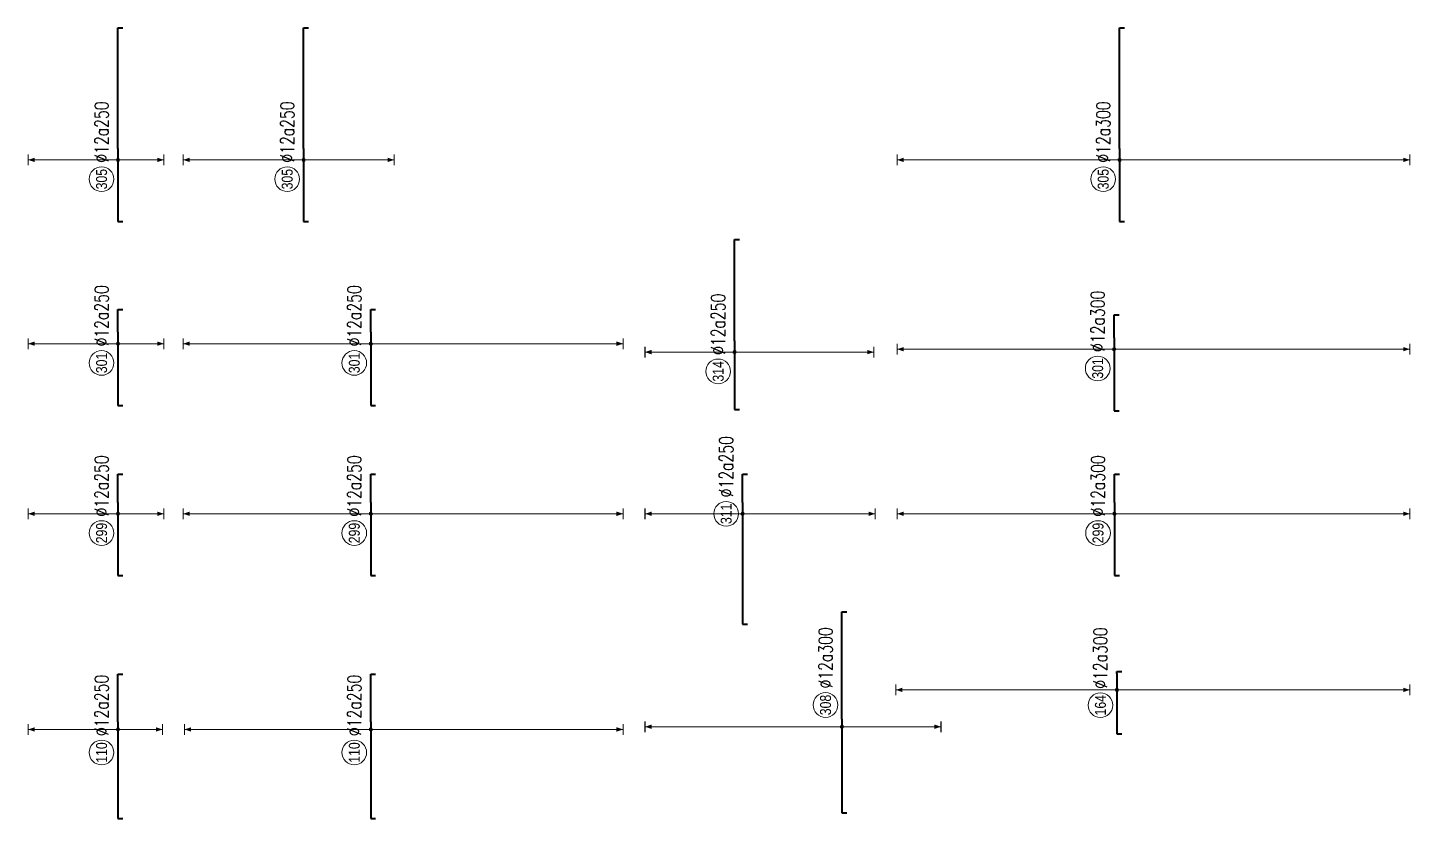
# Model space of a CAD drawing. Header units: millimetres. Extents: x -415354 to 883813, y -531490 to 486716.
# Drawn here: x 3880 to 54320, y -305750 to -276930 of the extents above; entities that cross this region are included whole.
import ezdxf
from ezdxf.enums import TextEntityAlignment as Align

# ---------------------------------------------------------------- set-up
doc = ezdxf.new("R2010")
doc.units = ezdxf.units.MM
doc.header["$MEASUREMENT"] = 0
for name, color, linetype, lineweight in [('NDC_S_DIM', 1, 'Continuous', 15), ('NDC_S_REBAR', 4, 'Continuous', 35), ('NDC_S_VN TEXT', 7, 'Continuous', 20)]:
    doc.layers.add(name, color=color, linetype=linetype, lineweight=lineweight)
doc.styles.add('ARIAL', font='arial.ttf', dxfattribs={"width": 0.8})
doc.styles.add('NDC_EN TXT', font='romans.shx', dxfattribs={"width": 0.8})

# ---------------------------------------------------------------- blocks, each defined once
blk = doc.blocks.new('*U503')
h = blk.add_hatch(color=6)
edge = h.paths.add_edge_path()
edge.add_arc((-2.99, 0), 0.3, 0, 360)
at = {"layer": 'NDC_S_DIM', "color": 8}
for q in [(-2.99, 40.32), (-2.99, -53.43)]:
    blk.add_line((-2.99, 0), q, dxfattribs=at)
for points in [[(-3.99, 40.32, 0.2, 0.2, 0), (-1.99, 40.32, 0, 0, 0)], [(-3.99, -53.43, 0.2, 0.2, 0), (-1.99, -53.43, 0, 0, 0)]]:
    blk.add_lwpolyline(points, format="xyseb", dxfattribs=at)
at = {"layer": 'NDC_S_DIM'}
blk.add_circle((-5.79, 3), 2.25, dxfattribs=at)
at = {"layer": 'NDC_S_DIM', "color": 6}
blk.add_circle((-2.99, 0), 0.3, dxfattribs=at)
at = {"layer": 'NDC_S_DIM', "color": 8}
for points in [[(-3.39, 39.12), (-2.99, 40.32), (-2.59, 39.12)], [(-3.39, -52.23), (-2.99, -53.43), (-2.59, -52.23)]]:
    blk.add_solid(points, dxfattribs=at)
at = {"layer": 'NDC_S_REBAR'}
for p, q in [((0, 0), (-11, 0)), ((-11, 0), (-11, -0.9)), ((0, 0), (0.35, 0)), ((0.35, 0), (0.35, -0.9)), ((-11, -0.9), (-11, -0.9)), ((0.35, -0.9), (0.35, -0.9))]:
    blk.add_line(p, q, dxfattribs=at)
at = {"layer": 'NDC_S_VN TEXT', "style": 'ARIAL', "width": 0.8}
blk.add_attdef('KHT', text='', height=2, dxfattribs=at).set_placement((-5.79, 3), align=Align.MIDDLE_CENTER)
at = {"layer": 'NDC_S_VN TEXT', "color": 3, "style": 'NDC_EN TXT', "width": 0.75}
blk.add_attdef('DKT', (-2.79, 1.75), '', height=2.5, dxfattribs=at)
blk = doc.blocks.new('*U486')
h = blk.add_hatch(color=6)
edge = h.paths.add_edge_path()
edge.add_arc((-1.38, 0), 0.3, 0, 360)
at = {"layer": 'NDC_S_DIM', "color": 8}
for q in [(-1.38, 16.38), (-1.38, -8.12)]:
    blk.add_line((-1.38, 0), q, dxfattribs=at)
for points in [[(-2.38, 16.38, 0.2, 0.2, 0), (-0.38, 16.38, 0, 0, 0)], [(-2.38, -8.12, 0.2, 0.2, 0), (-0.38, -8.12, 0, 0, 0)]]:
    blk.add_lwpolyline(points, format="xyseb", dxfattribs=at)
at = {"layer": 'NDC_S_DIM'}
blk.add_circle((-5.58, 3), 2.25, dxfattribs=at)
at = {"layer": 'NDC_S_DIM', "color": 6}
blk.add_circle((-1.38, 0), 0.3, dxfattribs=at)
at = {"layer": 'NDC_S_DIM', "color": 8}
for points in [[(-1.78, 15.18), (-1.38, 16.38), (-0.98, 15.18)], [(-1.78, -6.92), (-1.38, -8.12), (-0.98, -6.92)]]:
    blk.add_solid(points, dxfattribs=at)
at = {"layer": 'NDC_S_REBAR'}
for p, q in [((0, 0), (-17.58, 0)), ((-17.58, 0), (-17.58, -0.9)), ((0, 0), (8.67, 0)), ((8.67, 0), (8.67, -0.9)), ((-17.58, -0.9), (-17.58, -0.9)), ((8.67, -0.9), (8.67, -0.9))]:
    blk.add_line(p, q, dxfattribs=at)
at = {"layer": 'NDC_S_VN TEXT', "style": 'ARIAL', "width": 0.8}
blk.add_attdef('KHT', text='', height=2, dxfattribs=at).set_placement((-5.58, 3), align=Align.MIDDLE_CENTER)
at = {"layer": 'NDC_S_VN TEXT', "color": 3, "style": 'NDC_EN TXT', "width": 0.75}
blk.add_attdef('DKT', (-2.58, 1.75), '', height=2.5, dxfattribs=at)
blk = doc.blocks.new('*U487')
h = blk.add_hatch(color=6)
edge = h.paths.add_edge_path()
edge.add_arc((-2.07, 0), 0.3, 0, 360)
at = {"layer": 'NDC_S_DIM', "color": 8}
for q in [(-2.07, 16.38), (-2.07, -8.37)]:
    blk.add_line((-2.07, 0), q, dxfattribs=at)
for points in [[(-3.07, 16.38, 0.2, 0.2, 0), (-1.07, 16.38, 0, 0, 0)], [(-3.07, -8.37, 0.2, 0.2, 0), (-1.07, -8.37, 0, 0, 0)]]:
    blk.add_lwpolyline(points, format="xyseb", dxfattribs=at)
at = {"layer": 'NDC_S_DIM'}
blk.add_circle((-5.58, 3), 2.25, dxfattribs=at)
at = {"layer": 'NDC_S_DIM', "color": 6}
blk.add_circle((-2.07, 0), 0.3, dxfattribs=at)
at = {"layer": 'NDC_S_DIM', "color": 8}
for points in [[(-2.47, 15.18), (-2.07, 16.38), (-1.67, 15.18)], [(-2.47, -7.17), (-2.07, -8.37), (-1.67, -7.17)]]:
    blk.add_solid(points, dxfattribs=at)
at = {"layer": 'NDC_S_REBAR'}
for p, q in [((0, 0), (-13.33, 0)), ((-13.33, 0), (-13.33, -0.9)), ((0, 0), (5.17, 0)), ((5.17, 0), (5.17, -0.9)), ((-13.33, -0.9), (-13.33, -0.9)), ((5.17, -0.9), (5.17, -0.9))]:
    blk.add_line(p, q, dxfattribs=at)
at = {"layer": 'NDC_S_VN TEXT', "style": 'ARIAL', "width": 0.8}
blk.add_attdef('KHT', text='', height=2, dxfattribs=at).set_placement((-5.58, 3), align=Align.MIDDLE_CENTER)
at = {"layer": 'NDC_S_VN TEXT', "color": 3, "style": 'NDC_EN TXT', "width": 0.75}
blk.add_attdef('DKT', (-2.58, 1.75), '', height=2.5, dxfattribs=at)
blk = doc.blocks.new('*U488')
h = blk.add_hatch(color=6)
edge = h.paths.add_edge_path()
edge.add_arc((-2.07, 0), 0.3, 0, 360)
at = {"layer": 'NDC_S_DIM', "color": 8}
for q in [(-2.07, 16.38), (-2.07, -8.37)]:
    blk.add_line((-2.07, 0), q, dxfattribs=at)
for points in [[(-3.07, 16.38, 0.2, 0.2, 0), (-1.07, 16.38, 0, 0, 0)], [(-3.07, -8.37, 0.2, 0.2, 0), (-1.07, -8.37, 0, 0, 0)]]:
    blk.add_lwpolyline(points, format="xyseb", dxfattribs=at)
at = {"layer": 'NDC_S_DIM'}
blk.add_circle((-5.58, 3), 2.25, dxfattribs=at)
at = {"layer": 'NDC_S_DIM', "color": 6}
blk.add_circle((-2.07, 0), 0.3, dxfattribs=at)
at = {"layer": 'NDC_S_DIM', "color": 8}
for points in [[(-2.47, 15.18), (-2.07, 16.38), (-1.67, 15.18)], [(-2.47, -7.17), (-2.07, -8.37), (-1.67, -7.17)]]:
    blk.add_solid(points, dxfattribs=at)
at = {"layer": 'NDC_S_REBAR'}
for p, q in [((0, 0), (-13.33, 0)), ((-13.33, 0), (-13.33, -0.9)), ((0, 0), (4.17, 0)), ((4.17, 0), (4.17, -0.9)), ((-13.33, -0.9), (-13.33, -0.9)), ((4.17, -0.9), (4.17, -0.9))]:
    blk.add_line(p, q, dxfattribs=at)
at = {"layer": 'NDC_S_VN TEXT', "style": 'ARIAL', "width": 0.8}
blk.add_attdef('KHT', text='', height=2, dxfattribs=at).set_placement((-5.58, 3), align=Align.MIDDLE_CENTER)
at = {"layer": 'NDC_S_VN TEXT', "color": 3, "style": 'NDC_EN TXT', "width": 0.75}
blk.add_attdef('DKT', (-2.58, 1.75), '', height=2.5, dxfattribs=at)
blk = doc.blocks.new('*U489')
h = blk.add_hatch(color=6)
edge = h.paths.add_edge_path()
edge.add_arc((-2.07, 0), 0.3, 0, 360)
at = {"layer": 'NDC_S_DIM', "color": 8}
for q in [(-2.07, 16.38), (-2.07, -8.37)]:
    blk.add_line((-2.07, 0), q, dxfattribs=at)
for points in [[(-3.07, 16.38, 0.2, 0.2, 0), (-1.07, 16.38, 0, 0, 0)], [(-3.07, -8.37, 0.2, 0.2, 0), (-1.07, -8.37, 0, 0, 0)]]:
    blk.add_lwpolyline(points, format="xyseb", dxfattribs=at)
at = {"layer": 'NDC_S_DIM'}
blk.add_circle((-5.58, 3), 2.25, dxfattribs=at)
at = {"layer": 'NDC_S_DIM', "color": 6}
blk.add_circle((-2.07, 0), 0.3, dxfattribs=at)
at = {"layer": 'NDC_S_DIM', "color": 8}
for points in [[(-2.47, 15.18), (-2.07, 16.38), (-1.67, 15.18)], [(-2.47, -7.17), (-2.07, -8.37), (-1.67, -7.17)]]:
    blk.add_solid(points, dxfattribs=at)
at = {"layer": 'NDC_S_REBAR'}
for p, q in [((0, 0), (-13.33, 0)), ((-13.33, 0), (-13.33, -0.9)), ((0, 0), (22.02, 0)), ((22.02, 0), (22.02, -0.9)), ((-13.33, -0.9), (-13.33, -0.9)), ((22.02, -0.9), (22.02, -0.9))]:
    blk.add_line(p, q, dxfattribs=at)
at = {"layer": 'NDC_S_VN TEXT', "style": 'ARIAL', "width": 0.8}
blk.add_attdef('KHT', text='', height=2, dxfattribs=at).set_placement((-5.58, 3), align=Align.MIDDLE_CENTER)
at = {"layer": 'NDC_S_VN TEXT', "color": 3, "style": 'NDC_EN TXT', "width": 0.75}
blk.add_attdef('DKT', (-2.58, 1.75), '', height=2.5, dxfattribs=at)
blk = doc.blocks.new('*U492')
h = blk.add_hatch(color=6)
edge = h.paths.add_edge_path()
edge.add_arc((-1.38, 0), 0.3, 0, 360)
at = {"layer": 'NDC_S_DIM', "color": 8}
for q in [(-1.38, 33.97), (-1.38, -46.03)]:
    blk.add_line((-1.38, 0), q, dxfattribs=at)
for points in [[(-2.38, 33.97, 0.2, 0.2, 0), (-0.38, 33.97, 0, 0, 0)], [(-2.38, -46.03, 0.2, 0.2, 0), (-0.38, -46.03, 0, 0, 0)]]:
    blk.add_lwpolyline(points, format="xyseb", dxfattribs=at)
at = {"layer": 'NDC_S_DIM'}
blk.add_circle((-5.58, 3), 2.25, dxfattribs=at)
at = {"layer": 'NDC_S_DIM', "color": 6}
blk.add_circle((-1.38, 0), 0.3, dxfattribs=at)
at = {"layer": 'NDC_S_DIM', "color": 8}
for points in [[(-1.78, 32.77), (-1.38, 33.97), (-0.98, 32.77)], [(-1.78, -44.83), (-1.38, -46.03), (-0.98, -44.83)]]:
    blk.add_solid(points, dxfattribs=at)
at = {"layer": 'NDC_S_REBAR'}
for p, q in [((0, 0), (-17.58, 0)), ((-17.58, 0), (-17.58, -0.9)), ((0, 0), (8.67, 0)), ((8.67, 0), (8.67, -0.9)), ((-17.58, -0.9), (-17.58, -0.9)), ((8.67, -0.9), (8.67, -0.9))]:
    blk.add_line(p, q, dxfattribs=at)
at = {"layer": 'NDC_S_VN TEXT', "style": 'ARIAL', "width": 0.8}
blk.add_attdef('KHT', text='', height=2, dxfattribs=at).set_placement((-5.58, 3), align=Align.MIDDLE_CENTER)
at = {"layer": 'NDC_S_VN TEXT', "color": 3, "style": 'NDC_EN TXT', "width": 0.75}
blk.add_attdef('DKT', (-2.58, 1.75), '', height=2.5, dxfattribs=at)
blk = doc.blocks.new('*U493')
h = blk.add_hatch(color=6)
edge = h.paths.add_edge_path()
edge.add_arc((-2.07, 0), 0.3, 0, 360)
at = {"layer": 'NDC_S_DIM', "color": 8}
for q in [(-2.07, 34.22), (-2.07, -46.03)]:
    blk.add_line((-2.07, 0), q, dxfattribs=at)
for points in [[(-3.07, 34.22, 0.2, 0.2, 0), (-1.07, 34.22, 0, 0, 0)], [(-3.07, -46.03, 0.2, 0.2, 0), (-1.07, -46.03, 0, 0, 0)]]:
    blk.add_lwpolyline(points, format="xyseb", dxfattribs=at)
at = {"layer": 'NDC_S_DIM'}
blk.add_circle((-5.58, 3), 2.25, dxfattribs=at)
at = {"layer": 'NDC_S_DIM', "color": 6}
blk.add_circle((-2.07, 0), 0.3, dxfattribs=at)
at = {"layer": 'NDC_S_DIM', "color": 8}
for points in [[(-2.47, 33.02), (-2.07, 34.22), (-1.67, 33.02)], [(-2.47, -44.83), (-2.07, -46.03), (-1.67, -44.83)]]:
    blk.add_solid(points, dxfattribs=at)
at = {"layer": 'NDC_S_REBAR'}
for p, q in [((0, 0), (-13.33, 0)), ((-13.33, 0), (-13.33, -0.9)), ((0, 0), (5.17, 0)), ((5.17, 0), (5.17, -0.9)), ((-13.33, -0.9), (-13.33, -0.9)), ((5.17, -0.9), (5.17, -0.9))]:
    blk.add_line(p, q, dxfattribs=at)
at = {"layer": 'NDC_S_VN TEXT', "style": 'ARIAL', "width": 0.8}
blk.add_attdef('KHT', text='', height=2, dxfattribs=at).set_placement((-5.58, 3), align=Align.MIDDLE_CENTER)
at = {"layer": 'NDC_S_VN TEXT', "color": 3, "style": 'NDC_EN TXT', "width": 0.75}
blk.add_attdef('DKT', (-2.58, 1.75), '', height=2.5, dxfattribs=at)
blk = doc.blocks.new('*U494')
h = blk.add_hatch(color=6)
edge = h.paths.add_edge_path()
edge.add_arc((-2.07, 0), 0.3, 0, 360)
at = {"layer": 'NDC_S_DIM', "color": 8}
for q in [(-2.07, 34.22), (-2.07, -46.03)]:
    blk.add_line((-2.07, 0), q, dxfattribs=at)
for points in [[(-3.07, 34.22, 0.2, 0.2, 0), (-1.07, 34.22, 0, 0, 0)], [(-3.07, -46.03, 0.2, 0.2, 0), (-1.07, -46.03, 0, 0, 0)]]:
    blk.add_lwpolyline(points, format="xyseb", dxfattribs=at)
at = {"layer": 'NDC_S_DIM'}
blk.add_circle((-5.58, 3), 2.25, dxfattribs=at)
at = {"layer": 'NDC_S_DIM', "color": 6}
blk.add_circle((-2.07, 0), 0.3, dxfattribs=at)
at = {"layer": 'NDC_S_DIM', "color": 8}
for points in [[(-2.47, 33.02), (-2.07, 34.22), (-1.67, 33.02)], [(-2.47, -44.83), (-2.07, -46.03), (-1.67, -44.83)]]:
    blk.add_solid(points, dxfattribs=at)
at = {"layer": 'NDC_S_REBAR'}
for p, q in [((0, 0), (-13.33, 0)), ((-13.33, 0), (-13.33, -0.9)), ((0, 0), (4.17, 0)), ((4.17, 0), (4.17, -0.9)), ((-13.33, -0.9), (-13.33, -0.9)), ((4.17, -0.9), (4.17, -0.9))]:
    blk.add_line(p, q, dxfattribs=at)
at = {"layer": 'NDC_S_VN TEXT', "style": 'ARIAL', "width": 0.8}
blk.add_attdef('KHT', text='', height=2, dxfattribs=at).set_placement((-5.58, 3), align=Align.MIDDLE_CENTER)
at = {"layer": 'NDC_S_VN TEXT', "color": 3, "style": 'NDC_EN TXT', "width": 0.75}
blk.add_attdef('DKT', (-2.58, 1.75), '', height=2.5, dxfattribs=at)
blk = doc.blocks.new('*U495')
h = blk.add_hatch(color=6)
edge = h.paths.add_edge_path()
edge.add_arc((-2.07, 0), 0.3, 0, 360)
at = {"layer": 'NDC_S_DIM', "color": 8}
for q in [(-2.07, 21.99), (-2.07, -16.51)]:
    blk.add_line((-2.07, 0), q, dxfattribs=at)
for points in [[(-3.07, 21.99, 0.2, 0.2, 0), (-1.07, 21.99, 0, 0, 0)], [(-3.07, -16.51, 0.2, 0.2, 0), (-1.07, -16.51, 0, 0, 0)]]:
    blk.add_lwpolyline(points, format="xyseb", dxfattribs=at)
at = {"layer": 'NDC_S_DIM'}
blk.add_circle((-5.58, 3), 2.25, dxfattribs=at)
at = {"layer": 'NDC_S_DIM', "color": 6}
blk.add_circle((-2.07, 0), 0.3, dxfattribs=at)
at = {"layer": 'NDC_S_DIM', "color": 8}
for points in [[(-2.47, 20.79), (-2.07, 21.99), (-1.67, 20.79)], [(-2.47, -15.31), (-2.07, -16.51), (-1.67, -15.31)]]:
    blk.add_solid(points, dxfattribs=at)
at = {"layer": 'NDC_S_REBAR'}
for p, q in [((0, 0), (-13.33, 0)), ((-13.33, 0), (-13.33, -0.9)), ((0, 0), (22.02, 0)), ((22.02, 0), (22.02, -0.9)), ((-13.33, -0.9), (-13.33, -0.9)), ((22.02, -0.9), (22.02, -0.9))]:
    blk.add_line(p, q, dxfattribs=at)
at = {"layer": 'NDC_S_VN TEXT', "style": 'ARIAL', "width": 0.8}
blk.add_attdef('KHT', text='', height=2, dxfattribs=at).set_placement((-5.58, 3), align=Align.MIDDLE_CENTER)
at = {"layer": 'NDC_S_VN TEXT', "color": 3, "style": 'NDC_EN TXT', "width": 0.75}
blk.add_attdef('DKT', (-2.58, 1.75), '', height=2.5, dxfattribs=at)
blk = doc.blocks.new('*U499')
h = blk.add_hatch(color=6)
edge = h.paths.add_edge_path()
edge.add_arc((-2.07, 0), 0.3, 0, 360)
at = {"layer": 'NDC_S_DIM', "color": 8}
for q in [(-2.07, 17.8), (-2.07, -24.2)]:
    blk.add_line((-2.07, 0), q, dxfattribs=at)
for points in [[(-3.07, 17.8, 0.2, 0.2, 0), (-1.07, 17.8, 0, 0, 0)], [(-3.07, -24.2, 0.2, 0.2, 0), (-1.07, -24.2, 0, 0, 0)]]:
    blk.add_lwpolyline(points, format="xyseb", dxfattribs=at)
at = {"layer": 'NDC_S_DIM'}
blk.add_circle((-2.07, 3), 2.25, dxfattribs=at)
at = {"layer": 'NDC_S_DIM', "color": 6}
blk.add_circle((-2.07, 0), 0.3, dxfattribs=at)
at = {"layer": 'NDC_S_DIM', "color": 8}
for points in [[(-2.47, 16.6), (-2.07, 17.8), (-1.67, 16.6)], [(-2.47, -23), (-2.07, -24.2), (-1.67, -23)]]:
    blk.add_solid(points, dxfattribs=at)
at = {"layer": 'NDC_S_REBAR'}
for p, q in [((0, 0), (-22.17, 0)), ((-22.17, 0), (-22.17, -0.9)), ((0, 0), (5.17, 0)), ((5.17, 0), (5.17, -0.9)), ((-22.17, -0.9), (-22.17, -0.9)), ((5.17, -0.9), (5.17, -0.9))]:
    blk.add_line(p, q, dxfattribs=at)
at = {"layer": 'NDC_S_VN TEXT', "style": 'ARIAL', "width": 0.8}
blk.add_attdef('KHT', text='', height=2, dxfattribs=at).set_placement((-2.07, 3), align=Align.MIDDLE_CENTER)
at = {"layer": 'NDC_S_VN TEXT', "color": 3, "style": 'NDC_EN TXT', "width": 0.75}
blk.add_attdef('DKT', (0.93, 1.75), '', height=2.5, dxfattribs=at)
blk = doc.blocks.new('*U500')
h = blk.add_hatch(color=6)
edge = h.paths.add_edge_path()
edge.add_arc((-2.07, 0), 0.3, 0, 360)
at = {"layer": 'NDC_S_DIM', "color": 8}
for q in [(-2.07, 16.35), (-2.07, -25.4)]:
    blk.add_line((-2.07, 0), q, dxfattribs=at)
for points in [[(-3.07, 16.35, 0.2, 0.2, 0), (-1.07, 16.35, 0, 0, 0)], [(-3.07, -25.4, 0.2, 0.2, 0), (-1.07, -25.4, 0, 0, 0)]]:
    blk.add_lwpolyline(points, format="xyseb", dxfattribs=at)
at = {"layer": 'NDC_S_DIM'}
blk.add_circle((-5.58, 3), 2.25, dxfattribs=at)
at = {"layer": 'NDC_S_DIM', "color": 6}
blk.add_circle((-2.07, 0), 0.3, dxfattribs=at)
at = {"layer": 'NDC_S_DIM', "color": 8}
for points in [[(-2.47, 15.15), (-2.07, 16.35), (-1.67, 15.15)], [(-2.47, -24.2), (-2.07, -25.4), (-1.67, -24.2)]]:
    blk.add_solid(points, dxfattribs=at)
at = {"layer": 'NDC_S_REBAR'}
for p, q in [((0, 0), (-12.52, 0)), ((-12.52, 0), (-12.52, -0.9)), ((0, 0), (18.46, 0)), ((18.46, 0), (18.46, -0.9)), ((-12.52, -0.9), (-12.52, -0.9)), ((18.46, -0.9), (18.46, -0.9))]:
    blk.add_line(p, q, dxfattribs=at)
at = {"layer": 'NDC_S_VN TEXT', "style": 'ARIAL', "width": 0.8}
blk.add_attdef('KHT', text='', height=2, dxfattribs=at).set_placement((-5.58, 3), align=Align.MIDDLE_CENTER)
at = {"layer": 'NDC_S_VN TEXT', "color": 3, "style": 'NDC_EN TXT', "width": 0.75}
blk.add_attdef('DKT', (-2.58, 1.75), '', height=2.5, dxfattribs=at)
blk = doc.blocks.new('*U1073')
h = blk.add_hatch(color=6)
edge = h.paths.add_edge_path()
edge.add_arc((-1.38, 0), 0.3, 0, 360)
at = {"layer": 'NDC_S_DIM', "color": 8}
for q in [(-1.38, 35.93), (-1.38, -18.07)]:
    blk.add_line((-1.38, 0), q, dxfattribs=at)
for points in [[(-2.38, 35.93, 0.2, 0.2, 0), (-0.38, 35.93, 0, 0, 0)], [(-2.38, -18.07, 0.2, 0.2, 0), (-0.38, -18.07, 0, 0, 0)]]:
    blk.add_lwpolyline(points, format="xyseb", dxfattribs=at)
at = {"layer": 'NDC_S_DIM'}
blk.add_circle((2.58, 3), 2.25, dxfattribs=at)
at = {"layer": 'NDC_S_DIM', "color": 6}
blk.add_circle((-1.38, 0), 0.3, dxfattribs=at)
at = {"layer": 'NDC_S_DIM', "color": 8}
for points in [[(-1.78, 34.73), (-1.38, 35.93), (-0.98, 34.73)], [(-1.78, -16.87), (-1.38, -18.07), (-0.98, -16.87)]]:
    blk.add_solid(points, dxfattribs=at)
at = {"layer": 'NDC_S_REBAR'}
for p, q in [((0, 0), (-17.08, 0)), ((-17.08, 0), (-17.08, -0.9)), ((0, 0), (19.53, 0)), ((19.53, 0), (19.53, -0.9)), ((-17.08, -0.9), (-17.08, -0.9)), ((19.53, -0.9), (19.53, -0.9))]:
    blk.add_line(p, q, dxfattribs=at)
at = {"layer": 'NDC_S_VN TEXT', "style": 'ARIAL', "width": 0.8}
blk.add_attdef('KHT', text='', height=2, dxfattribs=at).set_placement((2.58, 3), align=Align.MIDDLE_CENTER)
at = {"layer": 'NDC_S_VN TEXT', "color": 3, "style": 'NDC_EN TXT', "width": 0.75}
blk.add_attdef('DKT', (5.58, 1.75), '', height=2.5, dxfattribs=at)
blk = doc.blocks.new('*U509')
h = blk.add_hatch(color=6)
edge = h.paths.add_edge_path()
edge.add_arc((-2.07, 0), 0.3, 0, 360)
at = {"layer": 'NDC_S_DIM', "color": 8}
for q in [(-2.07, 40.58), (-2.07, -52.92)]:
    blk.add_line((-2.07, 0), q, dxfattribs=at)
for points in [[(-3.07, 40.58, 0.2, 0.2, 0), (-1.07, 40.58, 0, 0, 0)], [(-3.07, -52.92, 0.2, 0.2, 0), (-1.07, -52.92, 0, 0, 0)]]:
    blk.add_lwpolyline(points, format="xyseb", dxfattribs=at)
at = {"layer": 'NDC_S_DIM'}
blk.add_circle((-5.58, 3), 2.25, dxfattribs=at)
at = {"layer": 'NDC_S_DIM', "color": 6}
blk.add_circle((-2.07, 0), 0.3, dxfattribs=at)
at = {"layer": 'NDC_S_DIM', "color": 8}
for points in [[(-2.47, 39.38), (-2.07, 40.58), (-1.67, 39.38)], [(-2.47, -51.72), (-2.07, -52.92), (-1.67, -51.72)]]:
    blk.add_solid(points, dxfattribs=at)
at = {"layer": 'NDC_S_REBAR'}
for p, q in [((0, 0), (-13.33, 0)), ((-13.33, 0), (-13.33, -0.9)), ((0, 0), (22.02, 0)), ((22.02, 0), (22.02, -0.9)), ((-13.33, -0.9), (-13.33, -0.9)), ((22.02, -0.9), (22.02, -0.9))]:
    blk.add_line(p, q, dxfattribs=at)
at = {"layer": 'NDC_S_VN TEXT', "style": 'ARIAL', "width": 0.8}
blk.add_attdef('KHT', text='', height=2, dxfattribs=at).set_placement((-5.58, 3), align=Align.MIDDLE_CENTER)
at = {"layer": 'NDC_S_VN TEXT', "color": 3, "style": 'NDC_EN TXT', "width": 0.75}
blk.add_attdef('DKT', (-2.58, 1.75), '', height=2.5, dxfattribs=at)
blk = doc.blocks.new('*U510')
h = blk.add_hatch(color=6)
edge = h.paths.add_edge_path()
edge.add_arc((-2.07, 0), 0.3, 0, 360)
at = {"layer": 'NDC_S_DIM', "color": 8}
for q in [(-2.07, 39.63), (-2.07, -53.87)]:
    blk.add_line((-2.07, 0), q, dxfattribs=at)
for points in [[(-3.07, 39.63, 0.2, 0.2, 0), (-1.07, 39.63, 0, 0, 0)], [(-3.07, -53.87, 0.2, 0.2, 0), (-1.07, -53.87, 0, 0, 0)]]:
    blk.add_lwpolyline(points, format="xyseb", dxfattribs=at)
at = {"layer": 'NDC_S_DIM'}
blk.add_circle((-5.58, 3), 2.25, dxfattribs=at)
at = {"layer": 'NDC_S_DIM', "color": 6}
blk.add_circle((-2.07, 0), 0.3, dxfattribs=at)
at = {"layer": 'NDC_S_DIM', "color": 8}
for points in [[(-2.47, 38.43), (-2.07, 39.63), (-1.67, 38.43)], [(-2.47, -52.67), (-2.07, -53.87), (-1.67, -52.67)]]:
    blk.add_solid(points, dxfattribs=at)
at = {"layer": 'NDC_S_REBAR'}
for p, q in [((0, 0), (-13.33, 0)), ((-13.33, 0), (-13.33, -0.9)), ((0, 0), (5.17, 0)), ((5.17, 0), (5.17, -0.9)), ((-13.33, -0.9), (-13.33, -0.9)), ((5.17, -0.9), (5.17, -0.9))]:
    blk.add_line(p, q, dxfattribs=at)
at = {"layer": 'NDC_S_VN TEXT', "style": 'ARIAL', "width": 0.8}
blk.add_attdef('KHT', text='', height=2, dxfattribs=at).set_placement((-5.58, 3), align=Align.MIDDLE_CENTER)
at = {"layer": 'NDC_S_VN TEXT', "color": 3, "style": 'NDC_EN TXT', "width": 0.75}
blk.add_attdef('DKT', (-2.58, 1.75), '', height=2.5, dxfattribs=at)
blk = doc.blocks.new('*U512')
h = blk.add_hatch(color=6)
edge = h.paths.add_edge_path()
edge.add_arc((-2.07, 0), 0.3, 0, 360)
at = {"layer": 'NDC_S_DIM', "color": 8}
for q in [(-2.07, 39.57), (-2.07, -53.93)]:
    blk.add_line((-2.07, 0), q, dxfattribs=at)
for points in [[(-3.07, 39.57, 0.2, 0.2, 0), (-1.07, 39.57, 0, 0, 0)], [(-3.07, -53.93, 0.2, 0.2, 0), (-1.07, -53.93, 0, 0, 0)]]:
    blk.add_lwpolyline(points, format="xyseb", dxfattribs=at)
at = {"layer": 'NDC_S_DIM'}
blk.add_circle((-5.58, 3), 2.25, dxfattribs=at)
at = {"layer": 'NDC_S_DIM', "color": 6}
blk.add_circle((-2.07, 0), 0.3, dxfattribs=at)
at = {"layer": 'NDC_S_DIM', "color": 8}
for points in [[(-2.47, 38.37), (-2.07, 39.57), (-1.67, 38.37)], [(-2.47, -52.73), (-2.07, -53.93), (-1.67, -52.73)]]:
    blk.add_solid(points, dxfattribs=at)
at = {"layer": 'NDC_S_REBAR'}
for p, q in [((0, 0), (-13.33, 0)), ((-13.33, 0), (-13.33, -0.9)), ((0, 0), (4.17, 0)), ((4.17, 0), (4.17, -0.9)), ((-13.33, -0.9), (-13.33, -0.9)), ((4.17, -0.9), (4.17, -0.9))]:
    blk.add_line(p, q, dxfattribs=at)
at = {"layer": 'NDC_S_VN TEXT', "style": 'ARIAL', "width": 0.8}
blk.add_attdef('KHT', text='', height=2, dxfattribs=at).set_placement((-5.58, 3), align=Align.MIDDLE_CENTER)
at = {"layer": 'NDC_S_VN TEXT', "color": 3, "style": 'NDC_EN TXT', "width": 0.75}
blk.add_attdef('DKT', (-2.58, 1.75), '', height=2.5, dxfattribs=at)

msp = doc.modelspace()

# ---------------------------------------------------------------- block references
at = {"xscale": 200, "yscale": 200, "zscale": 200, "rotation": 90}
for name, p, values in [('*U489', (7175.6, -281334.9), {'KHT': '305', 'DKT': '%%c12a250'}), ('*U495', (13948.4, -281334.9), {'KHT': '305', 'DKT': '%%c12a250'}), ('*U509', (43715.1, -281334.9), {'KHT': '305', 'DKT': '%%C12a300'}), ('*U500', (29670.1, -288342.1), {'KHT': '314', 'DKT': '%%c12a250'}), ('*U488', (7175.6, -288034.9), {'KHT': '301', 'DKT': '%%c12a250'}), ('*U494', (16394.7, -288034.9), {'KHT': '301', 'DKT': '%%c12a250'}), ('*U512', (43514, -288234.9), {'KHT': '301', 'DKT': '%%C12a300'}), ('*U499', (29960.8, -294234.9), {'KHT': '311', 'DKT': '%%c12a250'}), ('*U487', (7175.6, -294234.9), {'KHT': '299', 'DKT': '%%c12a250'}), ('*U493', (16394.7, -294234.9), {'KHT': '299', 'DKT': '%%c12a250'}), ('*U510', (43526.1, -294234.9), {'KHT': '299', 'DKT': '%%C12a300'}), ('*U1073', (33586, -302134.9), {'KHT': '308', 'DKT': '%%C12a300'}), ('*U503', (43614.2, -300469.3), {'KHT': '164', 'DKT': '%%c12a300'}), ('*U486', (7175.6, -302234.9), {'KHT': '110', 'DKT': '%%C12a250'}), ('*U492', (16394.7, -302234.9), {'KHT': '110', 'DKT': '%%C12a250'})]:
    msp.add_blockref(name, p, dxfattribs=at).add_auto_attribs(values)

doc.saveas('drawing.dxf')
